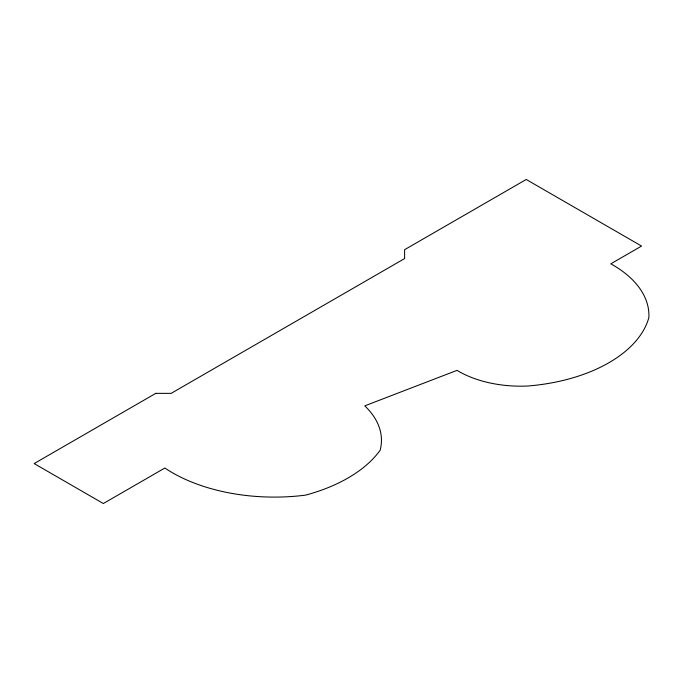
<?xml version="1.0" encoding="UTF-8"?>
<svg xmlns="http://www.w3.org/2000/svg" width="683" height="683" viewBox="0 0 683 683"><rect width="100%" height="100%" fill="white"/><g stroke="black" fill="none" stroke-linecap="round" stroke-linejoin="round"><path stroke-width="1.02" d="M155.775 393.357L34.15 463.578L103.346 503.525L164.859 468.017A144.25 83.283 0 0 0 305.557 495.132A148.467 85.717 0 0 0 380.141 450.259A114.829 66.302 0 0 0 364.765 405.864L457.029 370.357A87.8 50.687 0 0 0 527.558 386.023A142.414 82.216 0 0 0 648.85 317.655A123.649 71.391 0 0 0 610.807 263.817L641.559 246.059L526.226 179.475L404.609 249.688L404.609 258.567L171.151 393.357L155.775 393.357"/></g></svg>
